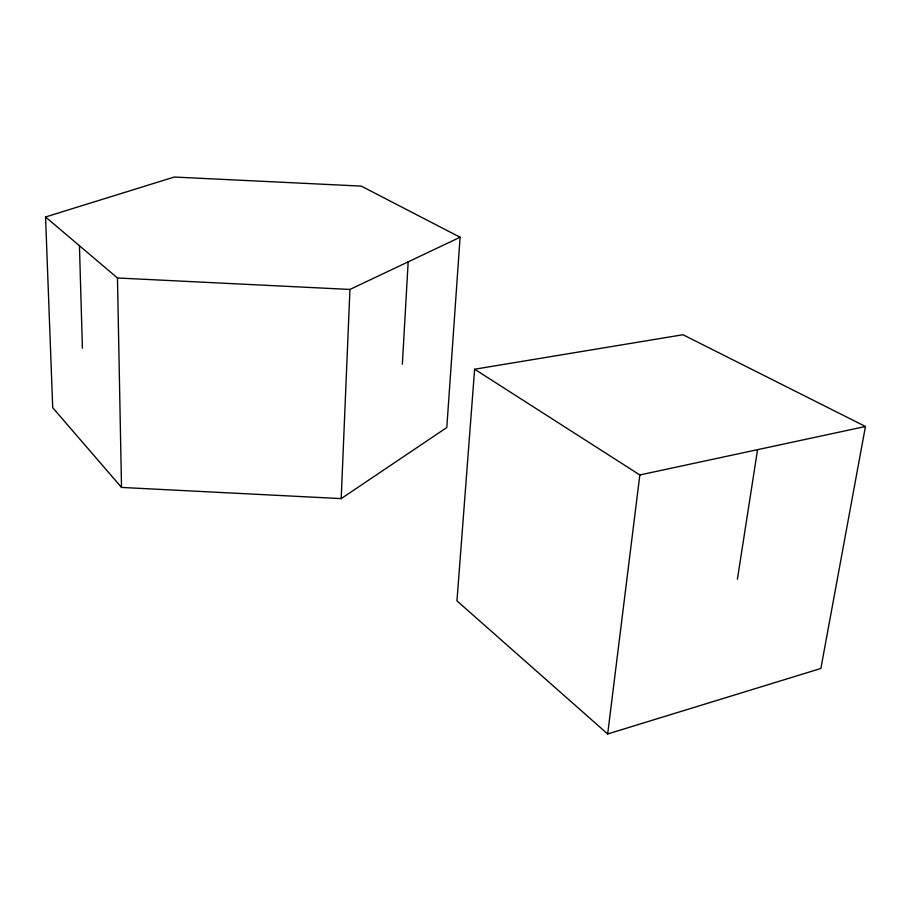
<?xml version="1.0" encoding="UTF-8"?>
<svg xmlns="http://www.w3.org/2000/svg" width="911" height="911" viewBox="0 0 911 911"><rect width="100%" height="100%" fill="white"/><g stroke="black" fill="none" stroke-linecap="round" stroke-linejoin="round"><path stroke-width="1.37" d="M341.192 498.613L349.938 289.447L460.089 237.247L446.8 427.532L341.192 498.613L121.516 487.431L52.724 407.707L45.55 216.977L174.274 177.03L361.268 186.106L460.089 237.247M402.355 364.172L408.162 261.856M474.62 369.228L456.958 600.861L607.671 733.97L820.879 668.469L865.45 426.485L682.988 334.736L474.62 369.228L639.841 474.961L865.45 426.485M607.671 733.97L639.841 474.961M737.398 579.237L757.565 449.67M45.55 216.977L117.462 277.98L349.938 289.447M79.439 245.719L82.411 348.218M117.462 277.98L121.516 487.431"/></g></svg>
